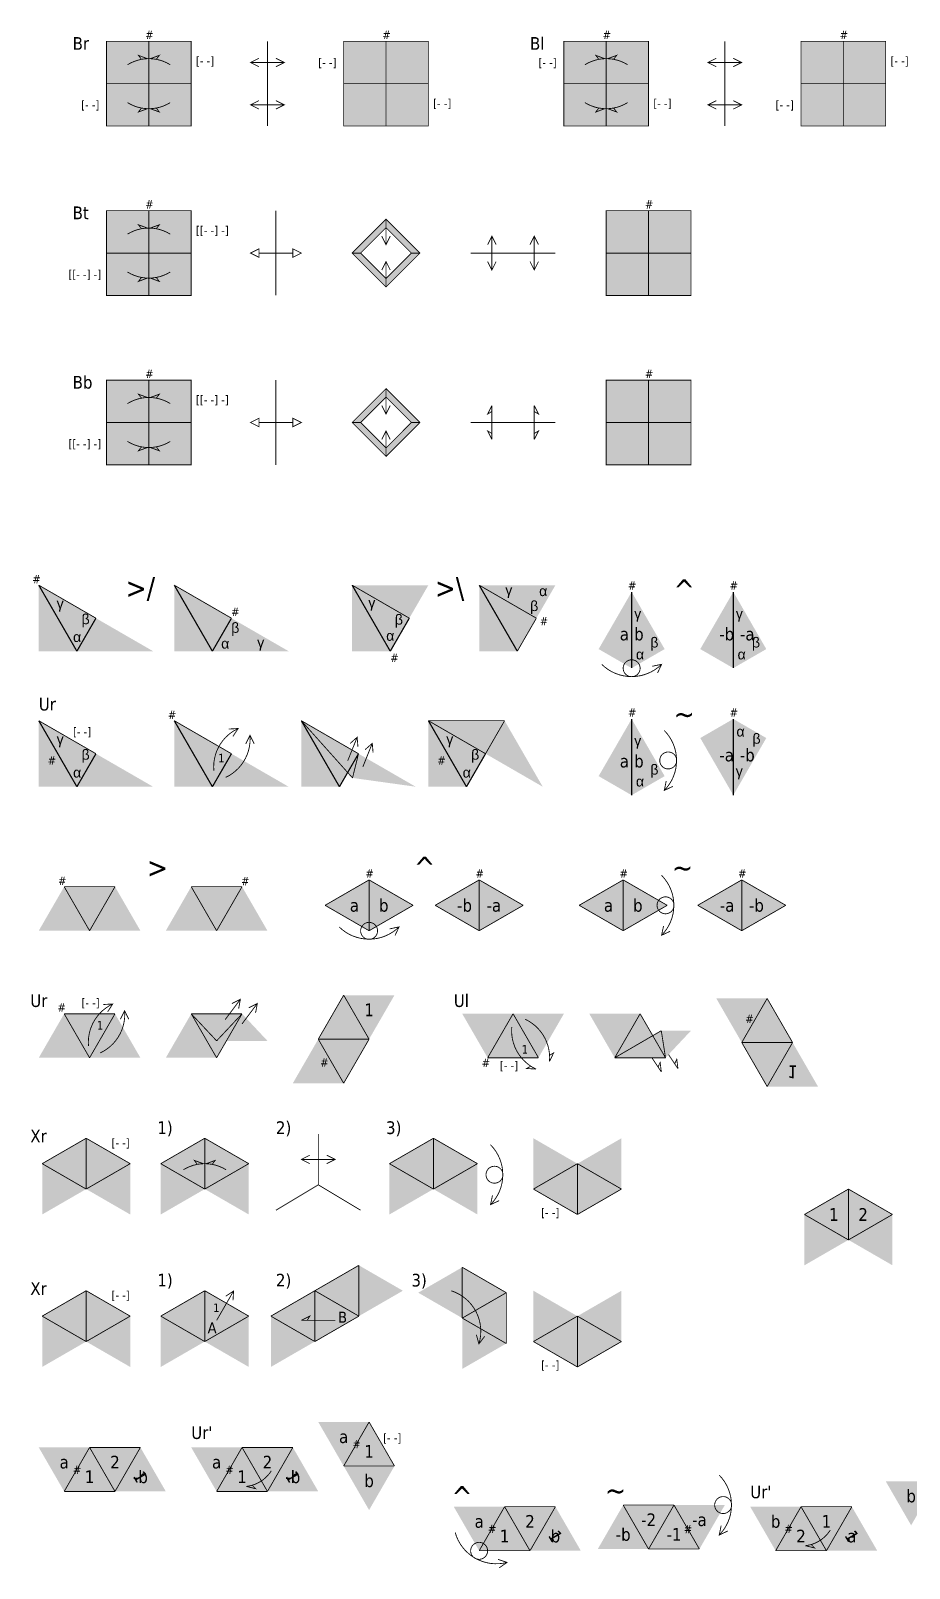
# Model space of a CAD drawing. Header units: inches. Extents: x -12.5 to 77.3, y -38.9 to 8.1.
# Drawn here: x -12.49 to -2.12, y -10.33 to 7.82 of the extents above; entities that cross this region are included whole.
import ezdxf
from ezdxf.enums import TextEntityAlignment as Align

# ---------------------------------------------------------------- set-up
doc = ezdxf.new("R2010")
doc.units = ezdxf.units.IN
doc.header["$LTSCALE"] = 0.2
doc.header["$MEASUREMENT"] = 0
for name, pattern in [('crease . . . . .', [0.4, 0.2, -0.2]), ('mountain __ . . __ . .', [1.25, 0.5, -0.25, 0, -0.25, 0, -0.25]), ('valley __ __ __', [0.75, 0.5, -0.25])]:
    doc.linetypes.add(name, pattern=pattern)
for name, color, linetype in [('arrow-back', 250, 'Continuous'), ('edge', 7, 'Continuous'), ('face-1', 151, 'Continuous'), ('face-2', 91, 'Continuous'), ('face-3', 11, 'Continuous'), ('face-4', 191, 'Continuous'), ('hinge', 250, 'crease . . . . .'), ('mountain', 12, 'mountain __ . . __ . .'), ('numbers', 7, 'Continuous'), ('valley', 143, 'valley __ __ __'), ('z-labels', 94, 'Continuous'), ('z-pats', 251, 'Continuous')]:
    doc.layers.add(name, color=color, linetype=linetype)
doc.styles.add('Arial', font='ARIAL.TTF')
doc.styles.add('labels', font='')
doc.styles.get('labels').set_extended_font_data('Tahoma')

msp = doc.modelspace()

# ---------------------------------------------------------------- linework, layer by layer
at = {"const_width": 0.01}
for points in [[(-9.8, 7.5), (-9.8, 7.5), (-9.9, 7.45), (-9.8, 7.4)], [(-9.9, 7.45), (-9.5, 7.45)], [(-9.6, 7.5), (-9.6, 7.5), (-9.5, 7.45), (-9.6, 7.4)], [(-4.4, 7.5), (-4.4, 7.5), (-4.5, 7.45), (-4.4, 7.4)], [(-4.5, 7.45), (-4.1, 7.45)], [(-4.2, 7.5), (-4.2, 7.5), (-4.1, 7.45), (-4.2, 7.4)], [(-9.8, 7), (-9.8, 7), (-9.9, 6.95), (-9.8, 6.9)], [(-9.9, 6.95), (-9.5, 6.95)], [(-9.6, 7), (-9.6, 7), (-9.5, 6.95), (-9.6, 6.9)], [(-4.4, 7), (-4.4, 7), (-4.5, 6.95), (-4.4, 6.9)], [(-4.5, 6.95), (-4.1, 6.95)], [(-4.2, 7), (-4.2, 7), (-4.1, 6.95), (-4.2, 6.9)], [(-8.3, 5.5), (-8.3, 5.3)], [(-8.25, 5.4), (-8.25, 5.4), (-8.3, 5.3), (-8.35, 5.4)], [(-7.1, 5.3), (-7.1, 5.3), (-7.05, 5.4), (-7, 5.3)], [(-7.05, 5), (-7.05, 5.4)], [(-6.6, 5.3), (-6.6, 5.3), (-6.55, 5.4), (-6.5, 5.3)], [(-6.55, 5), (-6.55, 5.4)], [(-9.6, 5.2), (-9.8, 5.2)], [(-9.6, 5.2), (-9.4, 5.2)], [(-8.25, 5), (-8.25, 5), (-8.3, 5.1), (-8.35, 5)], [(-8.3, 4.9), (-8.3, 5.1)], [(-7.1, 5.1), (-7.1, 5.1), (-7.05, 5), (-7, 5.1)], [(-6.6, 5.1), (-6.6, 5.1), (-6.55, 5), (-6.5, 5.1)], [(-8.3, 3.5), (-8.3, 3.3)], [(-8.25, 3.4), (-8.25, 3.4), (-8.3, 3.3), (-8.35, 3.4)], [(-9.6, 3.2), (-9.8, 3.2)], [(-9.6, 3.2), (-9.4, 3.2)], [(-8.25, 3), (-8.25, 3), (-8.3, 3.1), (-8.35, 3)], [(-8.3, 2.9), (-8.3, 3.1)], [(-5.0938, 0.243829), (-5.0938, 0.243829), (-5.046447, 0.34511), (-5.155883, 0.322224)], [(-10.157715, -0.41918), (-10.157715, -0.41918), (-10.046112, -0.412481), (-10.107715, -0.505782)], [(-9.856534, -0.593066), (-9.856534, -0.593066), (-9.906534, -0.493066), (-9.956534, -0.593066)], [(-8.752556, -0.794117), (-8.640806, -0.515707)], [(-8.724457, -0.589886), (-8.724457, -0.589886), (-8.640806, -0.515707), (-8.631654, -0.627136)], [(-8.573831, -0.866004), (-8.462081, -0.587595)], [(-8.545733, -0.661773), (-8.545733, -0.661773), (-8.462081, -0.587595), (-8.45293, -0.699023)], [(-4.913394, -1.095884), (-4.913394, -1.095884), (-5.014675, -1.143237), (-4.991789, -1.033801)], [(-8.1938, -2.856171), (-8.1938, -2.856171), (-8.146447, -2.75489), (-8.255883, -2.777776)], [(-4.945166, -2.8062), (-4.945166, -2.8062), (-5.046447, -2.853553), (-5.023561, -2.744117)], [(-10.2, -3.85), (-10.02, -3.61)], [(-10.12, -3.66), (-10.12, -3.66), (-10.02, -3.61), (-10.04, -3.72)], [(-11.637735, -3.671175), (-11.637735, -3.671175), (-11.526132, -3.664476), (-11.587735, -3.757777)], [(-11.336554, -3.845061), (-11.336554, -3.845061), (-11.386554, -3.745061), (-11.436554, -3.845061)], [(-10, -3.9), (-9.82, -3.66)], [(-9.92, -3.71), (-9.92, -3.71), (-9.82, -3.66), (-9.84, -3.77)], [(-9.2, -5.45), (-9.2, -5.45), (-9.3, -5.5), (-9.2, -5.55)], [(-9, -5.45), (-9, -5.45), (-8.9, -5.5), (-9, -5.55)], [(-9.3, -5.5), (-8.9, -5.5)], [(-6.964782, -5.986585), (-6.964782, -5.986585), (-7.066063, -6.033938), (-7.043177, -5.924502)], [(-10.3, -7.4), (-10.1, -7.053589)], [(-10.193301, -7.115193), (-10.193301, -7.115193), (-10.1, -7.053589), (-10.106699, -7.165192)], [(-7.135268, -7.58863), (-7.135268, -7.58863), (-7.203203, -7.677427), (-7.23348, -7.569801)], [(-4.264782, -9.886585), (-4.264782, -9.886585), (-4.366063, -9.933938), (-4.343177, -9.824502)], [(-6.962909, -10.321361), (-6.962909, -10.321361), (-6.871259, -10.257325), (-6.977476, -10.222427)]]:
    msp.add_lwpolyline(points, dxfattribs=at)
for points in [[(-9.8, 5.25), (-9.8, 5.25), (-9.9, 5.2), (-9.8, 5.15)], [(-9.4, 5.25), (-9.4, 5.25), (-9.3, 5.2), (-9.4, 5.15)], [(-9.8, 3.25), (-9.8, 3.25), (-9.9, 3.2), (-9.8, 3.15)], [(-9.4, 3.25), (-9.4, 3.25), (-9.3, 3.2), (-9.4, 3.15)]]:
    msp.add_lwpolyline(points, close=True, dxfattribs=at)
for points in [[(-5.4, 0.198663, 1), (-5.4, 0.398663, 1), (-5.4, 0.198663, -0.414214)], [(-5.753553, 0.34511, 0.410434), (-5.046447, 0.34511, -0.610292)], [(-10.332901, -0.909213, -0.315299), (-10.046112, -0.412481, 0.290796)], [(-10.193322, -0.989798, 0.315299), (-9.906534, -0.493066, -0.290796)], [(-5.014675, -0.436131, -0.410434), (-5.014675, -1.143237, 0.610292)], [(-4.868228, -0.789684, -1), (-5.068228, -0.789684, -1), (-4.868228, -0.789684, 0.414214)], [(-5.046447, -2.146447, -0.410434), (-5.046447, -2.853553, 0.610292)], [(-4.9, -2.5, -1), (-5.1, -2.5, -1), (-4.9, -2.5, 0.414214)], [(-8.5, -2.901337, 1), (-8.5, -2.701337, 1), (-8.5, -2.901337, -0.414214)], [(-8.853553, -2.75489, 0.410434), (-8.146447, -2.75489, -0.610292)], [(-11.812921, -4.161208, -0.315299), (-11.526132, -3.664476, 0.290796)], [(-11.673342, -4.241793, 0.315299), (-11.386554, -3.745061, -0.290796)], [(-7.066063, -5.326832, -0.410434), (-7.066063, -6.033938, 0.610292)], [(-6.919616, -5.680385, -1), (-7.119616, -5.680385, -1), (-6.919616, -5.680385, 0.414214)], [(-7.529969, -7.050352, -0.410434), (-7.203203, -7.677427, 0.610292)], [(-4.366063, -9.226832, -0.410434), (-4.366063, -9.933938, 0.610292)], [(-4.219616, -9.580385, -1), (-4.419616, -9.580385, -1), (-4.219616, -9.580385, 0.414214)], [(-7.483631, -9.903772, 0.410434), (-6.871259, -10.257325, -0.610292)], [(-7.250668, -10.207376, 1), (-7.150669, -10.034171, 1), (-7.250668, -10.207376, -0.414214)]]:
    msp.add_lwpolyline(points, format="xyb", dxfattribs=at)
at = {"layer": 'arrow-back', "const_width": 0.01}
for points in [[(-11.352206, 7.423571, -0.285476), (-10.847794, 7.423571, 0.290796)], [(-5.952206, 7.423571, -0.285476), (-5.447794, 7.423571, 0.290796)], [(-11.352206, 6.976429, 0.285476), (-10.847794, 6.976429, -0.290796)], [(-5.952206, 6.976429, 0.285476), (-5.447794, 6.976429, -0.290796)], [(-11.352206, 5.423571, -0.285476), (-10.847794, 5.423571, 0.290796)], [(-11.352206, 4.976429, 0.285476), (-10.847794, 4.976429, -0.290796)], [(-11.352206, 3.423571, -0.285476), (-10.847794, 3.423571, 0.290796)], [(-11.352206, 2.976429, 0.285476), (-10.847794, 2.976429, -0.290796)], [(-6.815403, -3.936797, 0.315299), (-6.528615, -4.433529, -0.290796)], [(-6.656842, -3.845252, -0.315299), (-6.370054, -4.341984, 0.290796)], [(-10.692398, -5.621999, -0.285476), (-10.187986, -5.621999, 0.290796)], [(-9.654754, -9.176515, -0.226312), (-9.948721, -9.360178, 0.290796)], [(-3.054754, -9.876515, -0.226312), (-3.348721, -10.060178, 0.290796)]]:
    msp.add_lwpolyline(points, format="xyb", dxfattribs=at)
for points in [[(-11.187632, 7.487715), (-11.223053, 7.534032), (-11.118074, 7.49557)], [(-11.012368, 7.487715), (-10.976947, 7.534032), (-11.081926, 7.49557)], [(-5.787632, 7.487715), (-5.823053, 7.534032), (-5.718074, 7.49557)], [(-5.612368, 7.487715), (-5.576947, 7.534032), (-5.681926, 7.49557)], [(-11.187632, 6.912285), (-11.223053, 6.865968), (-11.118074, 6.90443)], [(-11.012368, 6.912285), (-10.976947, 6.865968), (-11.081926, 6.90443)], [(-5.787632, 6.912285), (-5.823053, 6.865968), (-5.718074, 6.90443)], [(-5.612368, 6.912285), (-5.576947, 6.865968), (-5.681926, 6.90443)], [(-11.187632, 5.487715), (-11.223053, 5.534032), (-11.118074, 5.49557)], [(-11.012368, 5.487715), (-10.976947, 5.534032), (-11.081926, 5.49557)], [(-11.187632, 4.912285), (-11.223053, 4.865968), (-11.118074, 4.90443)], [(-11.012368, 4.912285), (-10.976947, 4.865968), (-11.081926, 4.90443)], [(-11.187632, 3.487715), (-11.223053, 3.534032), (-11.118074, 3.49557)], [(-11.012368, 3.487715), (-10.976947, 3.534032), (-11.081926, 3.49557)], [(-7.05, 3.33), (-7.1, 3.3), (-7.05, 3.4)], [(-7.05, 3.4), (-7.05, 3)], [(-6.55, 3.4), (-6.55, 3)], [(-6.55, 3.33), (-6.5, 3.3), (-6.55, 3.4)], [(-7.05, 3.07), (-7.1, 3.1), (-7.05, 3)], [(-6.55, 3.07), (-6.5, 3.1), (-6.55, 3)], [(-11.187632, 2.912285), (-11.223053, 2.865968), (-11.118074, 2.90443)], [(-11.012368, 2.912285), (-10.976947, 2.865968), (-11.081926, 2.90443)], [(-6.370459, -4.271985), (-6.320633, -4.241696), (-6.370054, -4.341984)], [(-5.160687, -4.299999), (-5.049747, -4.466409)], [(-5.088576, -4.408166), (-5.063615, -4.355469), (-5.049747, -4.466409)], [(-4.964146, -4.261801), (-4.853206, -4.428211)], [(-4.892035, -4.369967), (-4.867074, -4.317271), (-4.853206, -4.428211)], [(-6.589033, -4.398179), (-6.640177, -4.426185), (-6.528615, -4.433529)], [(-10.527824, -5.557855), (-10.563245, -5.511537), (-10.458266, -5.55)], [(-10.35256, -5.557855), (-10.317139, -5.511537), (-10.422118, -5.55)], [(-9.23, -7.4), (-9.2, -7.35), (-9.3, -7.4)], [(-8.9, -7.4), (-9.3, -7.4)], [(-9.880452, -9.344707), (-9.840143, -9.38684), (-9.948721, -9.360178)], [(-3.280452, -10.044707), (-3.240143, -10.08684), (-3.348721, -10.060178)]]:
    msp.add_lwpolyline(points, dxfattribs=at)
at = {"layer": 'edge', "const_width": 0.01}
for points in [[(-11.6, 7.7), (-10.6, 7.7), (-10.6, 6.7), (-11.6, 6.7)], [(-8.8, 7.7), (-7.8, 7.7), (-7.8, 6.7), (-8.8, 6.7)], [(-6.2, 7.7), (-5.2, 7.7), (-5.2, 6.7), (-6.2, 6.7)], [(-3.4, 7.7), (-2.4, 7.7), (-2.4, 6.7), (-3.4, 6.7)], [(-11.6, 5.7), (-10.6, 5.7), (-10.6, 4.7), (-11.6, 4.7)], [(-5.7, 5.7), (-4.7, 5.7), (-4.7, 4.7), (-5.7, 4.7)], [(-8.3, 5.6), (-8.7, 5.2), (-8.3, 4.8), (-7.9, 5.2)], [(-8.3, 5.5), (-8, 5.2), (-8.3, 4.9), (-8.6, 5.2)], [(-11.6, 3.7), (-10.6, 3.7), (-10.6, 2.7), (-11.6, 2.7)], [(-5.7, 3.7), (-4.7, 3.7), (-4.7, 2.7), (-5.7, 2.7)], [(-8.3, 3.6), (-8.7, 3.2), (-8.3, 2.8), (-7.9, 3.2)], [(-8.3, 3.5), (-8, 3.2), (-8.3, 2.9), (-8.6, 3.2)]]:
    msp.add_lwpolyline(points, close=True, dxfattribs=at)
at = {"layer": 'edge'}
for points, const_width in [([(-9.7, 6.7), (-9.7, 7.7)], 0.01), ([(-4.3, 6.7), (-4.3, 7.7)], 0.01), ([(-9.6, 4.7), (-9.6, 5.7)], 0.01), ([(-6.3, 5.2), (-7.3, 5.2)], 0.01), ([(-9.6, 2.7), (-9.6, 3.7)], 0.01), ([(-6.3, 3.2), (-7.3, 3.2)], 0.01), ([(-12.399999, 1.279422), (-11.725, 0.889711)], 0.01), ([(-10.799999, 1.279422), (-10.125, 0.889711)], 0.01), ([(-8.25, 0.5), (-8.025, 0.889711)], 0.015), ([(-6.75, 0.5), (-6.525, 0.889711)], 0.01), ([(-12.399999, -0.320578), (-11.725, -0.710289)], 0.01), ([(-10.35, -1.1), (-10.799999, -0.320578)], 0.015), ([(-10.799999, -0.320578), (-10.125, -0.710289)], 0.01), ([(-9.299999, -0.320578), (-8.695737, -0.996049)], 0.01), ([(-9.299999, -0.320578), (-8.625, -0.710289)], 0.01), ([(-7.799999, -0.320578), (-6.9, -0.320577)], 0.01), ([(-7.35, -1.1), (-7.125, -0.710289)], 0.015), ([(-12.1, -2.280385), (-11.5, -2.280385)], 0.01), ([(-10.6, -2.280385), (-10, -2.280385)], 0.01), ([(-9.019615, -2.5), (-8.5, -2.2)], 0.01), ([(-7.2, -2.2), (-6.680385, -2.5)], 0.01), ([(-6.019615, -2.5), (-5.5, -2.2)], 0.01), ([(-4.1, -2.2), (-3.580385, -2.5)], 0.01), ([(-7.980385, -2.5), (-8.5, -2.8)], 0.01), ([(-7.719615, -2.5), (-7.2, -2.8)], 0.01), ([(-4.980385, -2.5), (-5.5, -2.8)], 0.01), ([(-4.619615, -2.5), (-4.1, -2.8)], 0.01), ([(-9.1, -4.080385), (-8.8, -3.56077)], 0.01), ([(-3.5, -4.119615), (-3.8, -3.6)], 0.01), ([(-12.1, -3.780385), (-11.5, -3.780385)], 0.01), ([(-10.6, -3.780385), (-10.3, -4.1)], 0.01), ([(-10.6, -3.780385), (-10, -3.780385)], 0.01), ([(-10, -3.780385), (-10.3, -4.3)], 0.01), ([(-5, -4.299999), (-5.3, -3.780384)], 0.01), ([(-5.6, -4.299999), (-5.05, -3.980384)], 0.01), ([(-8.5, -4.080385), (-8.8, -4.6)], 0.01), ([(-4.1, -4.119615), (-3.8, -4.63923)], 0.01), ([(-7.1, -4.3), (-6.5, -4.3)], 0.01), ([(-5.6, -4.299999), (-5, -4.299999)], 0.01), ([(-12.359808, -5.55), (-11.840193, -5.25)], 0.01), ([(-11.840193, -5.25), (-11.320577, -5.55)], 0.01), ([(-10.959808, -5.55), (-10.440193, -5.25)], 0.01), ([(-9.920577, -5.55), (-10.440193, -5.25)], 0.01), ([(-10.440193, -5.25), (-10.440192, -5.85)], 0.01), ([(-9.1, -5.2), (-9.1, -5.8)], 0.01), ([(-8.259808, -5.55), (-7.740193, -5.25)], 0.01), ([(-7.220577, -5.55), (-7.740193, -5.25)], 0.01), ([(-9.1, -5.8), (-9.6, -6.1)], 0.01), ([(-9.1, -5.8), (-8.6, -6.1)], 0.01), ([(-6.559808, -5.85), (-6.040193, -6.15)], 0.01), ([(-5.520577, -5.85), (-6.040193, -6.15)], 0.01), ([(-3.359808, -6.15), (-2.840193, -5.85)], 0.01), ([(-2.840193, -5.85), (-2.320577, -6.15)], 0.01), ([(-9.140192, -7.05), (-8.620577, -6.75)], 0.01), ([(-7.4, -6.773205), (-6.880384, -7.073206)], 0.01), ([(-12.359808, -7.35), (-11.840193, -7.05)], 0.01), ([(-11.840193, -7.05), (-11.320577, -7.35)], 0.01), ([(-10.959808, -7.35), (-10.440193, -7.05)], 0.01), ([(-10.440193, -7.05), (-9.920577, -7.35)], 0.01), ([(-9.659808, -7.35), (-9.140193, -7.05)], 0.01), ([(-6.880385, -7.673205), (-6.880384, -7.073206)], 0.01), ([(-8.620577, -7.35), (-9.140192, -7.65)], 0.01), ([(-6.559808, -7.65), (-6.040193, -7.95)], 0.01), ([(-5.520577, -7.65), (-6.040193, -7.95)], 0.01), ([(-8.2, -9.119615), (-8.5, -8.6)], 0.01), ([(-11.8, -8.9), (-11.2, -8.9)], 0.01), ([(-10, -8.9), (-9.4, -8.9)], 0.01), ([(-11.5, -9.419615), (-12.1, -9.419615)], 0.01), ([(-9.7, -9.419615), (-10.3, -9.419615)], 0.01), ([(-6.9, -9.6), (-6.3, -9.6)], 0.01), ([(-4.900001, -9.580385), (-5.500001, -9.580386)], 0.01), ([(-3.4, -9.6), (-2.8, -9.6)], 0.01), ([(-6.6, -10.119615), (-7.2, -10.119615)], 0.01), ([(-5.200001, -10.100001), (-4.600001, -10.1)], 0.01), ([(-3.1, -10.119615), (-3.7, -10.119615)], 0.01)]:
    msp.add_lwpolyline(points, dxfattribs=dict(at, const_width=const_width))
at = {"layer": 'face-1'}
for points in [[(-11.6, 7.7), (-11.6, 7.2), (-11.1, 7.7), (-11.1, 7.2)], [(-11.1, 7.2), (-11.1, 7.7), (-10.6, 7.2), (-10.6, 7.7)], [(-6.2, 7.7), (-6.2, 7.2), (-5.7, 7.7), (-5.7, 7.2)], [(-5.7, 7.2), (-5.7, 7.7), (-5.2, 7.2), (-5.2, 7.7)], [(-11.6, 7.2), (-11.6, 6.7), (-11.1, 7.2), (-11.1, 6.7)], [(-11.1, 6.7), (-11.1, 7.2), (-10.6, 6.7), (-10.6, 7.2)], [(-6.2, 7.2), (-6.2, 6.7), (-5.7, 7.2), (-5.7, 6.7)], [(-5.7, 6.7), (-5.7, 7.2), (-5.2, 6.7), (-5.2, 7.2)], [(-11.6, 5.7), (-11.6, 5.2), (-11.1, 5.7), (-11.1, 5.2)], [(-11.1, 5.2), (-11.1, 5.7), (-10.6, 5.2), (-10.6, 5.7)], [(-11.6, 5.2), (-11.6, 4.7), (-11.1, 5.2), (-11.1, 4.7)], [(-11.1, 4.7), (-11.1, 5.2), (-10.6, 4.7), (-10.6, 5.2)], [(-11.6, 3.7), (-11.6, 3.2), (-11.1, 3.7), (-11.1, 3.2)], [(-11.1, 3.2), (-11.1, 3.7), (-10.6, 3.2), (-10.6, 3.7)], [(-5.7, 3.7), (-5.7, 3.2), (-5.2, 3.7), (-5.2, 3.2)], [(-5.2, 3.2), (-5.2, 3.7), (-4.7, 3.2), (-4.7, 3.7)], [(-11.6, 3.2), (-11.6, 2.7), (-11.1, 3.2), (-11.1, 2.7)], [(-11.1, 2.7), (-11.1, 3.2), (-10.6, 2.7), (-10.6, 3.2)], [(-5.7, 3.2), (-5.7, 2.7), (-5.2, 3.2), (-5.2, 2.7)], [(-5.2, 2.7), (-5.2, 3.2), (-4.7, 2.7), (-4.7, 3.2)], [(-11.95, 0.5), (-12.399999, 1.279422), (-11.95, 0.5), (-12.4, 0.5)], [(-12.399999, 1.279422), (-11.725, 0.889711), (-12.399999, 1.279422), (-11.95, 0.5)], [(-10.35, 0.5), (-10.799999, 1.279422), (-10.35, 0.5), (-10.8, 0.5)], [(-10.799999, 1.279422), (-10.125, 0.889711), (-10.799999, 1.279422), (-10.35, 0.5)], [(-8.25, 0.5), (-8.699999, 1.279422), (-8.25, 0.5), (-8.7, 0.5)], [(-8.699999, 1.279422), (-8.025, 0.889711), (-8.699999, 1.279422), (-7.8, 1.279423)], [(-8.699999, 1.279422), (-8.025, 0.889711), (-8.699999, 1.279422), (-8.25, 0.5)], [(-6.75, 0.5), (-7.199999, 1.279422), (-6.75, 0.5), (-7.2, 0.5)], [(-7.199999, 1.279422), (-6.525, 0.889711), (-7.199999, 1.279422), (-6.3, 1.279423)], [(-7.199999, 1.279422), (-6.525, 0.889711), (-7.199999, 1.279422), (-6.75, 0.5)], [(-5.4, 0.3), (-5.4, 1.2), (-5.4, 0.3), (-5.789712, 0.525)], [(-5.4, 1.2), (-5.010289, 0.525), (-5.4, 1.2), (-5.4, 0.3)], [(-11.05, 0.5), (-11.725, 0.889711), (-11.05, 0.5), (-11.95, 0.5)], [(-9.45, 0.5), (-10.125, 0.889711), (-9.45, 0.5), (-10.35, 0.5)], [(-11.95, -1.1), (-12.399999, -0.320578), (-11.95, -1.1), (-12.4, -1.1)], [(-12.399999, -0.320578), (-11.725, -0.710289), (-12.399999, -0.320578), (-11.95, -1.1)], [(-10.35, -1.1), (-10.799999, -0.320578), (-10.35, -1.1), (-10.8, -1.1)], [(-10.799999, -0.320578), (-10.125, -0.710289), (-10.799999, -0.320578), (-10.35, -1.1)], [(-8.85, -1.1), (-9.299999, -0.320578), (-8.85, -1.1), (-9.3, -1.1)], [(-9.299999, -0.320578), (-8.625, -0.710289), (-8.695737, -0.996049)], [(-7.35, -1.1), (-7.799999, -0.320578), (-7.35, -1.1), (-7.8, -1.1)], [(-5.4, -1.2), (-5.4, -0.3), (-5.4, -1.2), (-5.789712, -0.975)], [(-5.4, -0.3), (-5.010289, -0.975), (-5.4, -0.3), (-5.4, -1.2)], [(-11.05, -1.1), (-11.725, -0.710289), (-11.05, -1.1), (-11.95, -1.1)], [(-9.45, -1.1), (-10.125, -0.710289), (-9.45, -1.1), (-10.35, -1.1)], [(-8.695737, -0.996049), (-8.625, -0.710289), (-7.95, -1.1)], [(-12.4, -2.8), (-11.8, -2.8), (-12.1, -2.280385)], [(-12.1, -2.280385), (-11.8, -2.8), (-11.5, -2.280385)], [(-11.5, -2.280385), (-11.8, -2.8), (-11.2, -2.8)], [(-10.9, -2.8), (-10.3, -2.8), (-10.6, -2.280385)], [(-10.6, -2.280385), (-10.3, -2.8), (-10, -2.280385)], [(-10, -2.280385), (-10.3, -2.8), (-9.7, -2.8)], [(-9.019615, -2.5), (-8.5, -2.8), (-8.5, -2.2)], [(-8.5, -2.2), (-8.5, -2.8), (-7.980385, -2.5)], [(-6.019615, -2.5), (-5.5, -2.8), (-5.5, -2.2)], [(-5.5, -2.2), (-5.5, -2.8), (-4.980385, -2.5)], [(-4.4, -3.6), (-3.8, -3.6), (-4.1, -4.119615)], [(-4.1, -4.119615), (-3.8, -3.6), (-3.5, -4.119615)], [(-12.4, -4.3), (-11.8, -4.3), (-12.1, -3.780385)], [(-12.1, -3.780385), (-11.8, -4.3), (-11.5, -3.780385)], [(-11.5, -3.780385), (-11.8, -4.3), (-11.2, -4.3)], [(-10.9, -4.3), (-10.3, -4.3), (-10.6, -3.780385)], [(-10.6, -3.780385), (-10.3, -4.1), (-10, -3.780385)], [(-10, -3.780385), (-10.3, -4.1), (-9.7, -4.1)], [(-7.4, -3.780385), (-6.8, -3.780385), (-7.1, -4.3)], [(-7.1, -4.3), (-6.8, -3.780385), (-6.5, -4.3)], [(-6.5, -4.3), (-6.8, -3.780385), (-6.2, -3.780385)], [(-5.9, -3.780384), (-5.3, -3.780384), (-5.6, -4.299999)], [(-5.6, -4.299999), (-5.3, -3.780384), (-5, -4.299999)], [(-5, -4.299999), (-5.05, -3.980384), (-4.7, -3.980384)], [(-9.4, -4.6), (-8.8, -4.6), (-9.1, -4.080385)], [(-12.359808, -5.55), (-11.840192, -5.85), (-11.840193, -5.25)], [(-11.320577, -5.55), (-11.840192, -5.85), (-11.840193, -5.25)], [(-10.959808, -5.55), (-10.440192, -5.85), (-10.440193, -5.25)], [(-9.920577, -5.55), (-10.440192, -5.85), (-10.440193, -5.25)], [(-6.559808, -5.25), (-6.040192, -5.55), (-6.559808, -5.85)], [(-5.520577, -5.25), (-6.040192, -5.55), (-5.520577, -5.85)], [(-12.359808, -6.15), (-11.840192, -5.85), (-12.359808, -5.55)], [(-11.320577, -6.15), (-11.840192, -5.85), (-11.320577, -5.55)], [(-10.959808, -6.15), (-10.440192, -5.85), (-10.959808, -5.55)], [(-9.920577, -6.15), (-10.440192, -5.85), (-9.920577, -5.55)], [(-6.559808, -5.85), (-6.040192, -5.55), (-6.040193, -6.15)], [(-5.520577, -5.85), (-6.040192, -5.55), (-6.040193, -6.15)], [(-3.359808, -6.15), (-2.840192, -6.45), (-2.840193, -5.85)], [(-2.320577, -6.15), (-2.840192, -6.45), (-2.840193, -5.85)], [(-3.359808, -6.75), (-2.840192, -6.45), (-3.359808, -6.15)], [(-2.320577, -6.75), (-2.840192, -6.45), (-2.320577, -6.15)], [(-7.919615, -7.073205), (-7.4, -7.373205), (-7.4, -6.773205)], [(-7.4, -6.773205), (-7.4, -7.373205), (-6.880384, -7.073206)], [(-12.359808, -7.35), (-11.840192, -7.65), (-11.840193, -7.05)], [(-11.320577, -7.35), (-11.840192, -7.65), (-11.840193, -7.05)], [(-10.959808, -7.35), (-10.440192, -7.65), (-10.440193, -7.05)], [(-9.920577, -7.35), (-10.440192, -7.65), (-10.440193, -7.05)], [(-9.659808, -7.35), (-9.140192, -7.65), (-9.140193, -7.05)], [(-6.880385, -7.673205), (-7.4, -7.373205), (-6.880384, -7.073206)], [(-6.559808, -7.05), (-6.040192, -7.35), (-6.559808, -7.65)], [(-5.520577, -7.05), (-6.040192, -7.35), (-5.520577, -7.65)], [(-12.359808, -7.95), (-11.840192, -7.65), (-12.359808, -7.35)], [(-11.320577, -7.95), (-11.840192, -7.65), (-11.320577, -7.35)], [(-10.959808, -7.95), (-10.440192, -7.65), (-10.959808, -7.35)], [(-9.920577, -7.95), (-10.440192, -7.65), (-9.920577, -7.35)], [(-9.659808, -7.95), (-9.140192, -7.65), (-9.659808, -7.35)], [(-7.4, -7.973205), (-7.4, -7.373205), (-6.880385, -7.673205)], [(-6.559808, -7.65), (-6.040192, -7.35), (-6.040193, -7.95)], [(-5.520577, -7.65), (-6.040192, -7.35), (-6.040193, -7.95)], [(-9.1, -8.6), (-8.8, -9.119615), (-8.5, -8.6)], [(-8.5, -8.6), (-8.8, -9.119615), (-8.2, -9.119615)], [(-12.4, -8.9), (-12.1, -9.419615), (-11.8, -8.9)], [(-11.8, -8.9), (-12.1, -9.419615), (-11.5, -9.419615)], [(-11.8, -8.9), (-11.5, -9.419615), (-11.2, -8.9)], [(-11.2, -8.9), (-11.5, -9.419615), (-10.900001, -9.419615)], [(-10.6, -8.9), (-10.3, -9.419615), (-10, -8.9)], [(-10, -8.9), (-10.3, -9.419615), (-9.7, -9.419615)], [(-10, -8.9), (-9.7, -9.419615), (-9.4, -8.9)], [(-9.4, -8.9), (-9.7, -9.419615), (-9.100001, -9.419615)], [(-2.4, -9.3), (-2.1, -9.819615), (-1.8, -9.3)], [(-7.5, -9.6), (-7.2, -10.119615), (-6.9, -9.6)], [(-6.9, -9.6), (-7.2, -10.119615), (-6.6, -10.119615)], [(-6.9, -9.6), (-6.6, -10.119615), (-6.3, -9.6)], [(-6.3, -9.6), (-6.6, -10.119615), (-6.000001, -10.119615)], [(-4, -9.6), (-3.7, -10.119615), (-3.4, -9.6)], [(-3.4, -9.6), (-3.7, -10.119615), (-3.1, -10.119615)], [(-3.4, -9.6), (-3.1, -10.119615), (-2.8, -9.6)], [(-2.8, -9.6), (-3.1, -10.119615), (-2.500001, -10.119615)]]:
    msp.add_solid(points, dxfattribs=at)
at = {"layer": 'face-2'}
for points in [[(-4.2, 0.3), (-4.2, 1.2), (-4.2, 0.3), (-4.589712, 0.525)], [(-4.2, 1.2), (-3.810289, 0.525), (-4.2, 1.2), (-4.2, 0.3)], [(-6.9, -0.320577), (-7.125, -0.710289), (-6.45, -1.1)], [(-4.2, -0.3), (-4.2, -1.2), (-4.2, -0.3), (-4.589712, -0.525001)], [(-4.2, -1.2), (-3.810289, -0.525), (-4.2, -1.2), (-4.2, -0.3)], [(-7.719615, -2.5), (-7.2, -2.8), (-7.2, -2.2)], [(-7.2, -2.2), (-7.2, -2.8), (-6.680385, -2.5)], [(-4.619615, -2.5), (-4.1, -2.8), (-4.1, -2.2)], [(-4.1, -2.2), (-4.1, -2.8), (-3.580385, -2.5)], [(-8.8, -3.56077), (-8.5, -4.080385), (-8.200001, -3.56077)], [(-4.1, -4.119615), (-3.5, -4.119615), (-3.8, -4.63923)], [(-3.8, -4.63923), (-3.5, -4.119615), (-3.200001, -4.63923)], [(-8.259808, -6.15), (-7.740192, -5.85), (-8.259808, -5.55)], [(-7.220577, -6.15), (-7.740192, -5.85), (-7.220577, -5.55)], [(-8.620577, -7.35), (-8.100962, -7.05), (-8.620577, -6.75)], [(-8.8, -9.119615), (-8.2, -9.119615), (-8.5, -9.63923)], [(-5.500001, -9.580386), (-5.200001, -10.100001), (-5.8, -10.1)], [(-4.900001, -9.580385), (-5.200001, -10.100001), (-5.500001, -9.580386)], [(-4.900001, -9.580385), (-4.600001, -10.1), (-5.200001, -10.100001)], [(-4.300001, -9.580385), (-4.600001, -10.1), (-4.900001, -9.580385)]]:
    msp.add_solid(points, dxfattribs=at)
at = {"layer": 'face-3'}
for points in [[(-8.8, 7.7), (-8.8, 7.2), (-8.3, 7.7), (-8.3, 7.2)], [(-8.3, 7.2), (-8.3, 7.7), (-7.8, 7.2), (-7.8, 7.7)], [(-3.4, 7.7), (-3.4, 7.2), (-2.9, 7.7), (-2.9, 7.2)], [(-2.9, 7.2), (-2.9, 7.7), (-2.4, 7.2), (-2.4, 7.7)], [(-8.8, 7.2), (-8.8, 6.7), (-8.3, 7.2), (-8.3, 6.7)], [(-8.3, 6.7), (-8.3, 7.2), (-7.8, 6.7), (-7.8, 7.2)], [(-3.4, 7.2), (-3.4, 6.7), (-2.9, 7.2), (-2.9, 6.7)], [(-2.9, 6.7), (-2.9, 7.2), (-2.4, 6.7), (-2.4, 7.2)], [(-8.7, 5.2), (-8.6, 5.2), (-8.3, 5.6), (-8.3, 5.5)], [(-8.3, 5.5), (-8.3, 5.6), (-8, 5.2), (-7.9, 5.2)], [(-8.3, 4.9), (-8.3, 4.8), (-8.6, 5.2), (-8.7, 5.2)], [(-7.9, 5.2), (-8, 5.2), (-8.3, 4.8), (-8.3, 4.9)], [(-8.7, 3.2), (-8.6, 3.2), (-8.3, 3.6), (-8.3, 3.5)], [(-8.3, 3.5), (-8.3, 3.6), (-8, 3.2), (-7.9, 3.2)], [(-8.3, 2.9), (-8.3, 2.8), (-8.6, 3.2), (-8.7, 3.2)], [(-7.9, 3.2), (-8, 3.2), (-8.3, 2.8), (-8.3, 2.9)], [(-9.299999, -0.320578), (-8.625, -0.710289), (-9.299999, -0.320578), (-8.85, -1.1)], [(-7.799999, -0.320578), (-7.125, -0.710289), (-6.9, -0.320577)], [(-7.799999, -0.320578), (-7.125, -0.710289), (-7.799999, -0.320578), (-7.35, -1.1)], [(-9.1, -4.080385), (-8.5, -4.080385), (-8.8, -3.56077)], [(-10.6, -3.780385), (-10.3, -4.3), (-10, -3.780385)], [(-5.6, -4.299999), (-5.05, -3.980384), (-5, -4.299999)], [(-9.1, -4.080385), (-8.8, -4.6), (-8.5, -4.080385)], [(-8.259808, -5.55), (-7.740192, -5.85), (-7.740193, -5.25)], [(-7.220577, -5.55), (-7.740192, -5.85), (-7.740193, -5.25)], [(-8.620577, -7.35), (-9.140192, -7.05), (-8.620577, -6.75)], [(-8.620577, -7.35), (-9.140192, -7.65), (-9.140193, -7.05)]]:
    msp.add_solid(points, dxfattribs=at)
at = {"layer": 'face-4'}
for points in [[(-5.7, 5.7), (-5.7, 5.2), (-5.2, 5.7), (-5.2, 5.2)], [(-5.2, 5.2), (-5.2, 5.7), (-4.7, 5.2), (-4.7, 5.7)], [(-5.7, 5.2), (-5.7, 4.7), (-5.2, 5.2), (-5.2, 4.7)], [(-5.2, 4.7), (-5.2, 5.2), (-4.7, 4.7), (-4.7, 5.2)]]:
    msp.add_solid(points, dxfattribs=at)
at = {"layer": 'hinge'}
for points, const_width in [([(-8.3, 7.7), (-8.3, 7.2)], 0.01), ([(-2.9, 7.7), (-2.9, 7.2)], 0.01), ([(-11.6, 7.2), (-11.1, 7.2)], 0.01), ([(-11.1, 7.2), (-10.6, 7.2)], 0.01), ([(-8.8, 7.2), (-8.3, 7.2)], 0.01), ([(-8.3, 7.2), (-7.8, 7.2)], 0.01), ([(-8.3, 6.7), (-8.3, 7.2)], 0.01), ([(-6.2, 7.2), (-5.7, 7.2)], 0.01), ([(-5.7, 7.2), (-5.2, 7.2)], 0.01), ([(-3.4, 7.2), (-2.9, 7.2)], 0.01), ([(-2.9, 7.2), (-2.4, 7.2)], 0.01), ([(-2.9, 6.7), (-2.9, 7.2)], 0.01), ([(-5.2, 5.7), (-5.2, 5.2)], 0.01), ([(-11.6, 5.2), (-11.1, 5.2)], 0.01), ([(-11.1, 5.2), (-10.6, 5.2)], 0.01), ([(-5.7, 5.2), (-5.2, 5.2)], 0.01), ([(-5.2, 5.2), (-4.7, 5.2)], 0.01), ([(-5.2, 4.7), (-5.2, 5.2)], 0.01), ([(-5.2, 3.7), (-5.2, 3.2)], 0.01), ([(-11.6, 3.2), (-11.1, 3.2)], 0.01), ([(-11.1, 3.2), (-10.6, 3.2)], 0.01), ([(-5.7, 3.2), (-5.2, 3.2)], 0.01), ([(-5.2, 3.2), (-4.7, 3.2)], 0.01), ([(-5.2, 2.7), (-5.2, 3.2)], 0.01), ([(-11.95, 0.5), (-12.399999, 1.279422)], 0.015), ([(-10.35, 0.5), (-10.799999, 1.279422)], 0.015), ([(-8.25, 0.5), (-8.699999, 1.279422)], 0.015), ([(-8.699999, 1.279422), (-8.025, 0.889711)], 0.01), ([(-6.75, 0.5), (-7.199999, 1.279422)], 0.015), ([(-7.199999, 1.279422), (-6.525, 0.889711)], 0.01), ([(-5.4, 0.3), (-5.4, 1.2)], 0.015), ([(-4.2, 0.3), (-4.2, 1.2)], 0.015), ([(-11.95, 0.5), (-11.725, 0.889711)], 0.015), ([(-10.35, 0.5), (-10.125, 0.889711)], 0.015), ([(-11.95, -1.1), (-12.399999, -0.320578)], 0.015), ([(-8.85, -1.1), (-9.299999, -0.320578)], 0.015), ([(-7.35, -1.1), (-7.799999, -0.320578)], 0.015), ([(-7.799999, -0.320578), (-7.125, -0.710289)], 0.01), ([(-6.9, -0.320577), (-7.125, -0.710289)], 0.01), ([(-5.4, -1.2), (-5.4, -0.3)], 0.015), ([(-4.2, -0.3), (-4.2, -1.2)], 0.015), ([(-11.95, -1.1), (-11.725, -0.710289)], 0.015), ([(-10.35, -1.1), (-10.125, -0.710289)], 0.015), ([(-8.85, -1.1), (-8.625, -0.710289)], 0.015), ([(-8.695737, -0.996049), (-8.625, -0.710289)], 0.01), ([(-12.1, -2.280385), (-11.8, -2.8)], 0.01), ([(-11.5, -2.280385), (-11.8, -2.8)], 0.01), ([(-10.6, -2.280385), (-10.3, -2.8)], 0.01), ([(-10, -2.280385), (-10.3, -2.8)], 0.01), ([(-8.5, -2.2), (-8.5, -2.8)], 0.01), ([(-8.5, -2.2), (-7.980385, -2.5)], 0.01), ([(-7.719615, -2.5), (-7.2, -2.2)], 0.01), ([(-7.2, -2.2), (-7.2, -2.8)], 0.01), ([(-5.5, -2.2), (-5.5, -2.8)], 0.01), ([(-5.5, -2.2), (-4.980385, -2.5)], 0.01), ([(-4.619615, -2.5), (-4.1, -2.2)], 0.01), ([(-4.1, -2.2), (-4.1, -2.8)], 0.01), ([(-9.019615, -2.5), (-8.5, -2.8)], 0.01), ([(-6.680385, -2.5), (-7.2, -2.8)], 0.01), ([(-6.019615, -2.5), (-5.5, -2.8)], 0.01), ([(-3.580385, -2.5), (-4.1, -2.8)], 0.01), ([(-8.8, -3.56077), (-8.5, -4.080385)], 0.01), ([(-4.1, -4.119615), (-3.8, -3.6)], 0.01), ([(-12.1, -3.780385), (-11.8, -4.3)], 0.01), ([(-11.5, -3.780385), (-11.8, -4.3)], 0.01), ([(-10.6, -3.780385), (-10.3, -4.3)], 0.01), ([(-10, -3.780385), (-10.6, -3.780385)], 0.01), ([(-10, -3.780385), (-10.3, -4.1)], 0.01), ([(-7.1, -4.3), (-6.8, -3.780385)], 0.01), ([(-6.5, -4.3), (-6.8, -3.780385)], 0.01), ([(-5.6, -4.299999), (-5.3, -3.780384)], 0.01), ([(-5, -4.299999), (-5.05, -3.980384)], 0.01), ([(-9.1, -4.080385), (-8.8, -4.6)], 0.01), ([(-8.5, -4.080385), (-9.1, -4.080385)], 0.01), ([(-3.5, -4.119615), (-4.1, -4.119615)], 0.01), ([(-3.8, -4.63923), (-3.5, -4.119615)], 0.01), ([(-5, -4.299999), (-5.6, -4.299999)], 0.01), ([(-11.840193, -5.25), (-11.840192, -5.85)], 0.01), ([(-7.740193, -5.25), (-7.740192, -5.85)], 0.01), ([(-12.359808, -5.55), (-11.840192, -5.85)], 0.01), ([(-11.320577, -5.55), (-11.840192, -5.85)], 0.01), ([(-10.959808, -5.55), (-10.440192, -5.85)], 0.01), ([(-9.920577, -5.55), (-10.440192, -5.85)], 0.01), ([(-8.259808, -5.55), (-7.740192, -5.85)], 0.01), ([(-7.220577, -5.55), (-7.740192, -5.85)], 0.01), ([(-6.559808, -5.85), (-6.040192, -5.55)], 0.01), ([(-6.040193, -6.15), (-6.040192, -5.55)], 0.01), ([(-5.520577, -5.85), (-6.040192, -5.55)], 0.01), ([(-2.840193, -5.85), (-2.840192, -6.45)], 0.01), ([(-3.359808, -6.15), (-2.840192, -6.45)], 0.01), ([(-2.320577, -6.15), (-2.840192, -6.45)], 0.01), ([(-8.620577, -6.75), (-8.620576, -7.35)], 0.01), ([(-7.4, -6.773205), (-7.4, -7.373205)], 0.01), ([(-11.840193, -7.05), (-11.840192, -7.65)], 0.01), ([(-10.440193, -7.05), (-10.440192, -7.65)], 0.01), ([(-9.140193, -7.05), (-9.140192, -7.65)], 0.01), ([(-9.140193, -7.05), (-8.620577, -7.35)], 0.01), ([(-6.880384, -7.073206), (-7.4, -7.373205)], 0.01), ([(-12.359808, -7.35), (-11.840192, -7.65)], 0.01), ([(-11.320577, -7.35), (-11.840192, -7.65)], 0.01), ([(-10.959808, -7.35), (-10.440192, -7.65)], 0.01), ([(-9.920577, -7.35), (-10.440192, -7.65)], 0.01), ([(-9.659808, -7.35), (-9.140192, -7.65)], 0.01), ([(-6.880385, -7.673205), (-7.4, -7.373205)], 0.01), ([(-6.559808, -7.65), (-6.040192, -7.35)], 0.01), ([(-6.040193, -7.95), (-6.040192, -7.35)], 0.01), ([(-5.520577, -7.65), (-6.040192, -7.35)], 0.01), ([(-8.5, -8.6), (-8.8, -9.119615)], 0.01), ([(-11.8, -8.9), (-12.1, -9.419615)], 0.01), ([(-11.5, -9.419615), (-11.8, -8.9)], 0.01), ([(-11.2, -8.9), (-11.5, -9.419615)], 0.01), ([(-10, -8.9), (-10.3, -9.419615)], 0.01), ([(-9.4, -8.9), (-9.7, -9.419615)], 0.01), ([(-8.2, -9.119615), (-8.8, -9.119615)], 0.01), ([(-6.9, -9.6), (-7.2, -10.119615)], 0.01), ([(-6.6, -10.119615), (-6.9, -9.6)], 0.01), ([(-6.3, -9.6), (-6.6, -10.119615)], 0.01), ([(-5.500001, -9.580386), (-5.200001, -10.100001)], 0.01), ([(-5.200001, -10.100001), (-4.900001, -9.580385)], 0.01), ([(-4.900001, -9.580385), (-4.600001, -10.1)], 0.01), ([(-3.4, -9.6), (-3.7, -10.119615)], 0.01), ([(-3.1, -10.119615), (-3.4, -9.6)], 0.01), ([(-2.8, -9.6), (-3.1, -10.119615)], 0.01)]:
    msp.add_lwpolyline(points, dxfattribs=dict(at, const_width=const_width))
at = {"layer": 'mountain', "const_width": 0.01}
for points in [[(-11.1, 7.7), (-11.1, 7.2)], [(-5.7, 7.7), (-5.7, 7.2)], [(-11.1, 6.7), (-11.1, 7.2)], [(-5.7, 6.7), (-5.7, 7.2)], [(-11.1, 5.7), (-11.1, 5.2)], [(-11.1, 4.7), (-11.1, 5.2)], [(-11.1, 3.7), (-11.1, 3.2)], [(-11.1, 2.7), (-11.1, 3.2)], [(-9.7, -9.419615), (-10, -8.9)]]:
    msp.add_lwpolyline(points, dxfattribs=at)
at = {"layer": 'valley', "const_width": 0.01}
for points in [[(-8.3, 5.6), (-8.3, 5.5)], [(-8.6, 5.2), (-8.7, 5.2)], [(-8, 5.2), (-7.9, 5.2)], [(-8.3, 4.9), (-8.3, 4.8)], [(-8.3, 3.6), (-8.3, 3.5)], [(-8.6, 3.2), (-8.7, 3.2)], [(-8, 3.2), (-7.9, 3.2)], [(-8.3, 2.9), (-8.3, 2.8)]]:
    msp.add_lwpolyline(points, dxfattribs=at)

# ---------------------------------------------------------------- texts
at = {"style": 'labels'}
for s, height, p in [('#', 0.1, (-11.143337, 7.726361)), ('#', 0.1, (-8.343337, 7.726361)), ('#', 0.1, (-5.743337, 7.726361)), ('#', 0.1, (-2.943337, 7.726361)), ('Br', 0.15, (-12, 7.6)), ('Bl', 0.15, (-6.6, 7.6)), ('#', 0.1, (-11.143337, 5.726361)), ('#', 0.1, (-5.243337, 5.726361)), ('Bt', 0.15, (-12, 5.6)), ('#', 0.1, (-11.143337, 3.726361)), ('#', 0.1, (-5.243337, 3.726361)), ('Bb', 0.15, (-12, 3.6)), ('#', 0.1, (-12.4754, 1.301049)), ('#', 0.1, (-5.443337, 1.226361)), ('#', 0.1, (-4.243337, 1.226361)), ('#', 0.1, (-10.12856, 0.91702)), ('#', 0.1, (-6.484913, 0.803527)), ('#', 0.1, (-8.249705, 0.37398)), ('Ur', 0.15, (-12.4, -0.2)), ('#', 0.1, (-5.443337, -0.273639)), ('#', 0.1, (-4.243337, -0.273639)), ('#', 0.1, (-10.8754, -0.298951)), ('1', 0.1, (-10.280924, -0.811477)), ('#', 0.1, (-12.294617, -0.841301)), ('#', 0.1, (-7.694617, -0.841301)), ('#', 0.1, (-12.171933, -2.259299)), ('#', 0.1, (-10.011051, -2.262681)), ('#', 0.1, (-8.543337, -2.173639)), ('#', 0.1, (-7.243337, -2.173639)), ('#', 0.1, (-5.543337, -2.173639)), ('#', 0.1, (-4.143337, -2.173639)), ('Ur', 0.15, (-12.5, -3.7)), ('Ul', 0.15, (-7.5, -3.7)), ('#', 0.1, (-12.179353, -3.754395)), ('#', 0.1, (-4.056981, -3.887977)), ('1', 0.1, (-11.71278, -3.966153)), ('1', 0.1, (-6.697953, -4.250747)), ('#', 0.1, (-9.077289, -4.40375)), ('#', 0.1, (-7.170094, -4.407461)), ('Xr', 0.15, (-12.5, -5.3)), ('Xr', 0.15, (-12.5, -7.1)), ('1', 0.1, (-10.34159, -7.300931)), ("Ur'", 0.15, (-10.6, -8.8)), ('#', 0.1, (-8.696535, -8.912516)), ('#', 0.1, (-11.996535, -9.212516)), ('#', 0.1, (-10.196535, -9.212516)), ("Ur'", 0.15, (-4, -9.5)), ('#', 0.1, (-7.096116, -9.91027)), ('#', 0.1, (-4.784009, -9.913566)), ('#', 0.1, (-3.596116, -9.91027))]:
    msp.add_text(s, height=height, dxfattribs=at).set_placement(p)
for s, p in [('>/', (-11.199795, 1.25)), ('>\\', (-7.549915, 1.25)), ('^ ', (-4.779765, 1.224174)), ('~', (-4.779767, -0.237087)), ('>', (-10.999819, -2.05)), ('^ ', (-7.84432, -2.05)), ('~', (-4.799827, -2.05)), ('^ ', (-7.402937, -9.481225)), ('~', (-5.589755, -9.402626))]:
    msp.add_text(s, height=0.25, dxfattribs=at).set_placement(p, align=Align.MIDDLE_CENTER)
at = {"layer": 'numbers', "style": 'labels'}
for s, p in [('a', (-5.485634, 0.702411)), ('b', (-5.314191, 0.702411)), ('-b', (-4.27825, 0.702411)), ('-a', (-4.034958, 0.702411)), ('b', (-5.314191, -0.797589)), ('-a', (-4.278233, -0.725707)), ('-b', (-4.034975, -0.725707)), ('a', (-5.485656, -0.797589)), ('a', (-8.673276, -2.5)), ('b', (-8.326824, -2.5)), ('-b', (-7.373135, -2.5)), ('-a', (-7.026752, -2.5)), ('a', (-5.673172, -2.5)), ('b', (-5.326692, -2.5)), ('-a', (-4.273183, -2.5)), ('-b', (-3.926797, -2.5)), ('1', (-8.500038, -3.733983)), ('1', (-3.013374, -6.15)), ('2', (-2.667008, -6.149995)), ('a', (-8.8, -8.773205)), ('1', (-8.5, -8.94641)), ('a', (-12.1, -9.073205)), ('2', (-11.5, -9.073205)), ('a', (-10.300044, -9.073205)), ('2', (-9.7, -9.073205)), ('1', (-11.8, -9.24641)), ('-b', (-11.200075, -9.24641)), ('1', (-10, -9.24641)), ('-b', (-9.400075, -9.24641)), ('b', (-8.5, -9.29282)), ('b', (-2.1, -9.473205)), ('a', (-7.2, -9.773205)), ('2', (-6.6, -9.773205)), ('-2', (-5.200001, -9.753591)), ('-a', (-4.599923, -9.75359)), ('b', (-3.7, -9.773205)), ('1', (-3.1, -9.773205)), ('1', (-6.9, -9.94641)), ('b', (-6.3, -9.94641)), ('-b', (-5.5, -9.926795)), ('-1', (-4.900001, -9.926796)), ('2', (-3.4, -9.94641)), ('a', (-2.8, -9.94641))]:
    msp.add_text(s, height=0.15, dxfattribs=at).set_placement(p, align=Align.MIDDLE_CENTER)
at = {"layer": 'numbers', "style": 'labels', "text_generation_flag": 4}
msp.add_text('1', height=0.15, dxfattribs=at).set_placement((-3.500038, -4.466017), align=Align.MIDDLE_CENTER)
at = {"layer": 'numbers', "style": 'labels'}
for p in [(-11.200049, -9.246343), (-9.400008, -9.246415), (-6.300049, -9.946343), (-2.800026, -9.946381)]:
    msp.add_text('1', height=0.15, rotation=300, dxfattribs=at).set_placement(p, align=Align.MIDDLE_CENTER)
at = {"layer": 'numbers', "char_height": 0.12, "width": 2.64939, "attachment_point": 5, "style": 'Arial'}
for s, insert in [('γ', (-12.147217, 1.045079)), ('γ', (-8.46749, 1.054762)), ('γ', (-6.850347, 1.204857)), ('β', (-6.550158, 1.016029)), ('α', (-6.44364, 1.209698)), ('β', (-11.847029, 0.861093)), ('β', (-8.147935, 0.856251)), ('γ', (-5.328123, 0.925931)), ('γ', (-4.128123, 0.925931)), ('β', (-10.079791, 0.759416)), ('α', (-11.946623, 0.667423)), ('α', (-10.198075, 0.589277)), ('γ', (-9.779603, 0.585113)), ('α', (-8.249611, 0.681948)), ('β', (-5.13179, 0.58577)), ('β', (-3.93179, 0.58577)), ('α', (-5.30123, 0.461939)), ('α', (-4.10123, 0.461939)), ('γ', (-12.147217, -0.554921)), ('γ', (-7.547217, -0.554921)), ('γ', (-5.328123, -0.574069)), ('α', (-4.114311, -0.448558)), ('β', (-3.925088, -0.550241)), ('β', (-11.847029, -0.738907)), ('β', (-7.247029, -0.738907)), ('α', (-11.946623, -0.932577)), ('α', (-7.346623, -0.932577)), ('β', (-5.13179, -0.91423)), ('γ', (-4.129334, -0.934102)), ('α', (-5.30123, -1.038061))]:
    msp.add_mtext(s, dxfattribs=dict(at, insert=insert))
at = {"layer": 'z-labels', "style": 'labels'}
for s, height, p in [('1)', 0.15, (-11, -5.2)), ('2)', 0.15, (-9.6, -5.2)), ('3)', 0.15, (-8.3, -5.2)), ('1)', 0.15, (-11, -7)), ('2)', 0.15, (-9.6, -7)), ('3)', 0.15, (-8, -7)), ('A', 0.13, (-10.406084, -7.552068)), ('B', 0.13, (-8.865248, -7.427616))]:
    msp.add_text(s, height=height, dxfattribs=at).set_placement(p)
at = {"layer": 'z-pats', "style": 'labels'}
for s, p in [('[- -]', (-10.544207, 7.418865)), ('[- -]', (-9.1, 7.4)), ('[- -]', (-6.5, 7.4)), ('[- -]', (-2.344207, 7.418865)), ('[- -]', (-11.9, 6.9)), ('[- -]', (-7.744207, 6.918865)), ('[- -]', (-5.144207, 6.918865)), ('[- -]', (-3.7, 6.9)), ('[[- -] -]', (-10.544207, 5.418865)), ('[[- -] -]', (-12.05, 4.9)), ('[[- -] -]', (-10.544207, 3.418865)), ('[[- -] -]', (-12.05, 2.9)), ('[- -]', (-11.996, -0.5)), ('[- -]', (-11.896, -3.7)), ('[- -]', (-6.955798, -4.442402)), ('[- -]', (-11.541424, -5.35322)), ('[- -]', (-6.46922, -6.17661)), ('[- -]', (-11.541424, -7.15322)), ('[- -]', (-6.46922, -7.97661)), ('[- -]', (-8.334789, -8.837242))]:
    msp.add_text(s, height=0.1, dxfattribs=at).set_placement(p)

doc.saveas('drawing.dxf')
